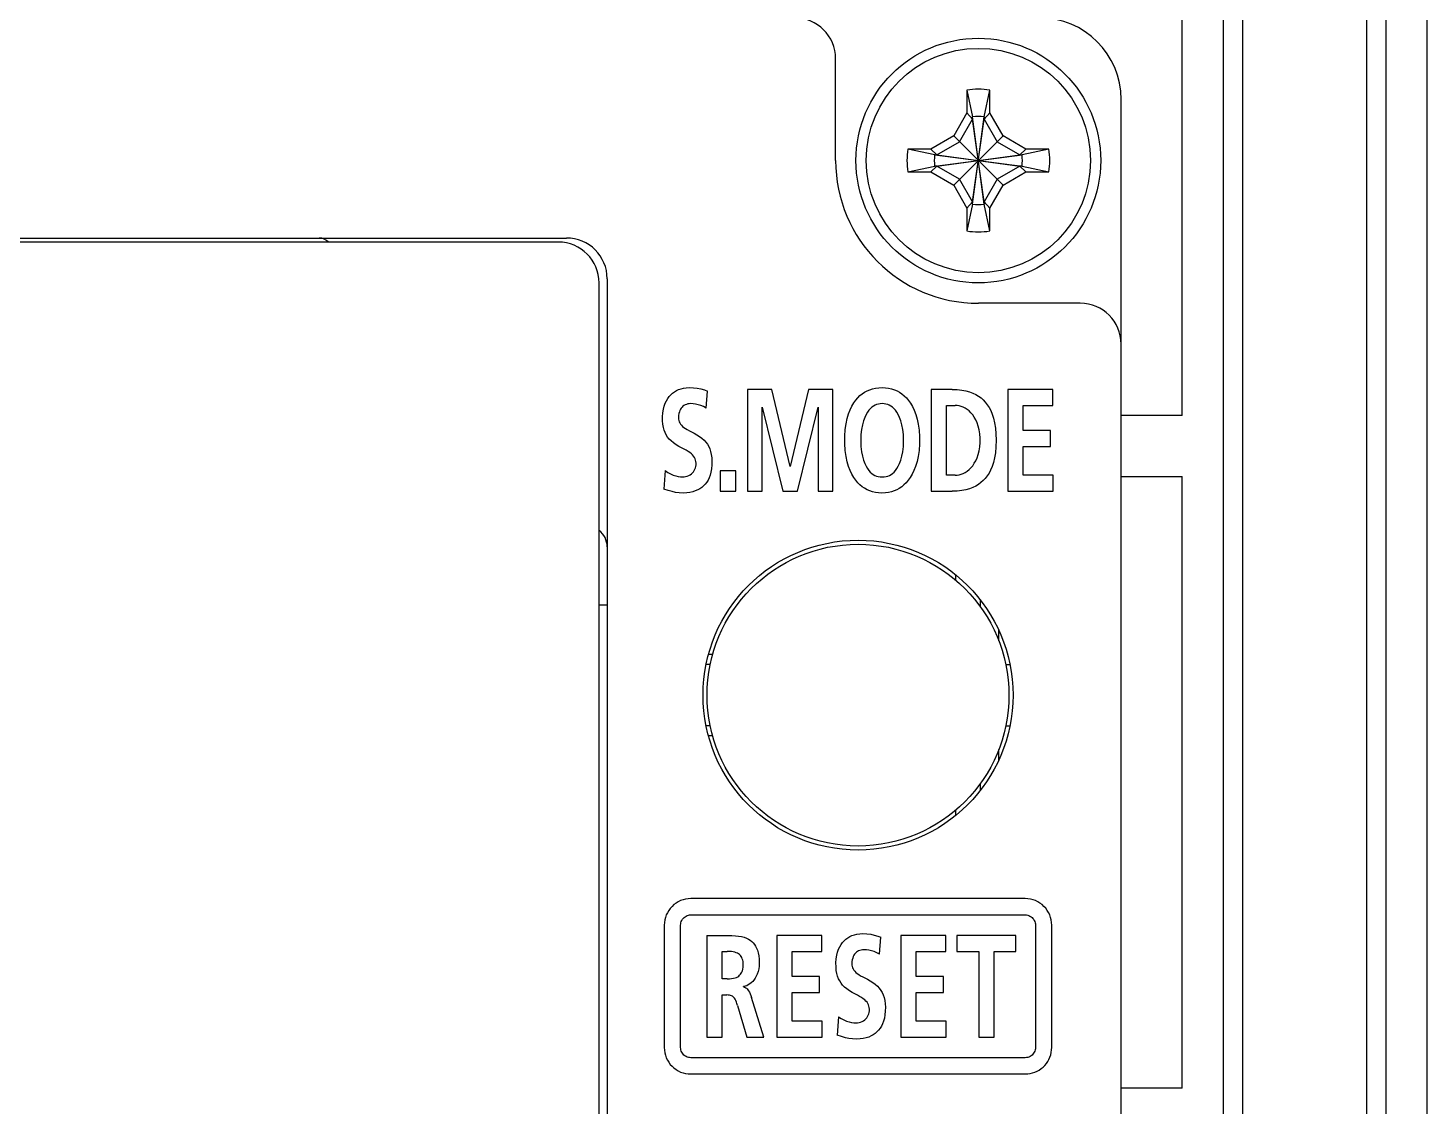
# Model space of a CAD drawing. Extents: x 0 to 563, y 0 to 379.
# Drawn here: x 529.12 to 563.42, y 217.39 to 243.82 of the extents above; entities that cross this region are included whole.
import ezdxf

# ---------------------------------------------------------------- set-up
doc = ezdxf.new("R2010")
doc.units = 0
doc.header["$LTSCALE"] = 32.67
doc.layers.get('0').update_dxf_attribs({"linetype": 'CONTINUOUS'})

msp = doc.modelspace()

# ---------------------------------------------------------------- linework, layer by layer
at = {"color": 7, "linetype": 'CONTINUOUS'}
for p, q in [((563.418, 116.562), (563.418, 251.584)), ((562.418, 117.573), (562.418, 250.573)), ((558.898, 246.573), (558.898, 121.573)), ((561.937, 246.573), (561.937, 121.573)), ((557.418, 234.323), (557.418, 245.073)), ((558.418, 245.073), (558.418, 123.073)), ((548.918, 240.573), (548.918, 243.073)), ((552.138, 242.301), (552.138, 241.741)), ((552.138, 242.301), (552.278, 241.644)), ((552.558, 241.644), (552.698, 242.301)), ((552.698, 241.741), (552.698, 242.301)), ((555.918, 126.073), (555.918, 242.073)), ((552.138, 241.741), (551.813, 241.178)), ((551.958, 241.034), (552.278, 241.588)), ((552.278, 241.588), (552.138, 241.741)), ((552.278, 239.503), (552.558, 241.644)), ((552.278, 241.588), (552.278, 241.644)), ((552.558, 239.503), (552.278, 241.644)), ((552.278, 239.559), (552.558, 241.588)), ((552.558, 239.559), (552.278, 241.588)), ((552.558, 241.588), (552.698, 241.741)), ((552.558, 241.644), (552.558, 241.588)), ((552.558, 241.588), (552.878, 241.034)), ((553.023, 241.178), (552.698, 241.741)), ((551.813, 241.178), (551.25, 240.853)), ((551.813, 239.969), (553.023, 241.178)), ((551.813, 241.178), (553.023, 239.969)), ((553.585, 240.853), (553.023, 241.178)), ((551.25, 240.853), (550.69, 240.853)), ((551.347, 240.713), (550.69, 240.853)), ((551.403, 240.713), (551.25, 240.853)), ((551.403, 240.713), (551.958, 241.034)), ((552.878, 241.034), (553.433, 240.713)), ((553.433, 240.713), (553.585, 240.853)), ((554.145, 240.853), (553.489, 240.713)), ((554.145, 240.853), (553.585, 240.853)), ((551.347, 240.433), (553.489, 240.713)), ((551.347, 240.713), (551.403, 240.713)), ((551.347, 240.713), (553.489, 240.433)), ((551.403, 240.433), (553.433, 240.713)), ((551.403, 240.713), (553.433, 240.433)), ((553.433, 240.713), (553.489, 240.713)), ((550.69, 240.293), (551.347, 240.433)), ((550.69, 240.293), (551.25, 240.293)), ((551.403, 240.433), (551.25, 240.293)), ((551.25, 240.293), (551.813, 239.969)), ((551.403, 240.433), (551.347, 240.433)), ((551.958, 240.113), (551.403, 240.433)), ((552.278, 239.559), (551.958, 240.113)), ((552.878, 240.113), (552.558, 239.559)), ((553.433, 240.433), (552.878, 240.113)), ((553.023, 239.969), (553.585, 240.293)), ((553.489, 240.433), (553.433, 240.433)), ((553.433, 240.433), (553.585, 240.293)), ((553.489, 240.433), (554.145, 240.293)), ((553.585, 240.293), (554.145, 240.293)), ((551.813, 239.969), (552.138, 239.406)), ((552.698, 239.406), (553.023, 239.969)), ((552.278, 239.559), (552.138, 239.406)), ((552.278, 239.503), (552.138, 238.846)), ((552.278, 239.503), (552.278, 239.559)), ((552.558, 239.559), (552.698, 239.406)), ((552.558, 239.559), (552.558, 239.503)), ((552.698, 238.846), (552.558, 239.503)), ((552.138, 239.406), (552.138, 238.846)), ((552.698, 238.846), (552.698, 239.406)), ((410.318, 238.673), (542.318, 238.673)), ((542.118, 238.573), (477.518, 238.573)), ((543.118, 139.073), (543.118, 237.573)), ((543.318, 237.673), (543.318, 139.073)), ((554.918, 237.073), (552.418, 237.073)), ((545.015, 234.932), (545.069, 234.957)), ((545.069, 234.957), (545.128, 234.977)), ((545.128, 234.977), (545.191, 234.992)), ((545.191, 234.992), (545.258, 235.002)), ((545.258, 235.002), (545.33, 235.005)), ((545.33, 235.005), (545.433, 235.001)), ((545.433, 235.001), (545.527, 234.989)), ((545.527, 234.989), (545.617, 234.971)), ((545.617, 234.971), (545.701, 234.946)), ((547.356, 234.962), (546.755, 234.962)), ((546.755, 234.962), (546.755, 232.463)), ((547.801, 233.068), (547.356, 234.962)), ((548.251, 234.962), (547.806, 233.068)), ((548.851, 234.962), (548.251, 234.962)), ((548.851, 232.463), (548.851, 234.962)), ((549.756, 234.953), (549.825, 234.975)), ((549.825, 234.975), (549.898, 234.991)), ((549.898, 234.991), (549.976, 235.001)), ((549.976, 235.001), (550.06, 235.005)), ((550.06, 235.005), (550.142, 235.001)), ((550.142, 235.001), (550.219, 234.991)), ((550.219, 234.991), (550.291, 234.975)), ((550.291, 234.975), (550.359, 234.952)), ((551.774, 234.962), (551.262, 234.962)), ((551.262, 234.962), (551.262, 232.463)), ((551.774, 234.962), (551.899, 234.958)), ((551.899, 234.958), (552.012, 234.945)), ((554.245, 234.962), (553.14, 234.962)), ((553.14, 234.962), (553.14, 232.463)), ((554.245, 234.568), (554.245, 234.962)), ((544.717, 234.553), (544.741, 234.621)), ((544.741, 234.621), (544.769, 234.682)), ((544.769, 234.682), (544.801, 234.737)), ((544.801, 234.737), (544.837, 234.786)), ((544.837, 234.786), (544.876, 234.829)), ((544.876, 234.829), (544.918, 234.868)), ((544.918, 234.868), (544.965, 234.902)), ((544.965, 234.902), (545.015, 234.932)), ((545.701, 234.946), (545.778, 234.916)), ((545.743, 234.504), (545.778, 234.916)), ((549.318, 234.551), (549.364, 234.628)), ((549.364, 234.628), (549.412, 234.696)), ((549.412, 234.696), (549.463, 234.756)), ((549.463, 234.756), (549.516, 234.807)), ((549.516, 234.807), (549.572, 234.853)), ((549.572, 234.853), (549.63, 234.892)), ((549.63, 234.892), (549.691, 234.925)), ((549.691, 234.925), (549.756, 234.953)), ((550.359, 234.952), (550.424, 234.924)), ((550.424, 234.924), (550.485, 234.89)), ((550.485, 234.89), (550.544, 234.851)), ((550.544, 234.851), (550.6, 234.804)), ((550.6, 234.804), (550.654, 234.751)), ((550.654, 234.751), (550.706, 234.69)), ((550.706, 234.69), (550.755, 234.62)), ((550.755, 234.62), (550.801, 234.541)), ((552.012, 234.945), (552.112, 234.926)), ((552.112, 234.926), (552.203, 234.901)), ((552.203, 234.901), (552.284, 234.87)), ((552.284, 234.87), (552.357, 234.835)), ((552.357, 234.835), (552.423, 234.795)), ((552.423, 234.795), (552.483, 234.75)), ((552.483, 234.75), (552.538, 234.701)), ((552.538, 234.701), (552.589, 234.646)), ((552.589, 234.646), (552.636, 234.585)), ((544.677, 234.288), (544.684, 234.385)), ((544.677, 234.193), (544.677, 234.288)), ((544.684, 234.385), (544.698, 234.475)), ((544.698, 234.475), (544.717, 234.553)), ((545.07, 234.318), (545.067, 234.264)), ((545.076, 234.366), (545.07, 234.318)), ((545.087, 234.407), (545.076, 234.366)), ((545.1, 234.444), (545.087, 234.407)), ((545.116, 234.475), (545.1, 234.444)), ((545.134, 234.503), (545.116, 234.475)), ((545.154, 234.527), (545.134, 234.503)), ((545.176, 234.548), (545.154, 234.527)), ((545.201, 234.566), (545.176, 234.548)), ((545.229, 234.581), (545.201, 234.566)), ((545.26, 234.594), (545.229, 234.581)), ((545.292, 234.603), (545.26, 234.594)), ((545.327, 234.609), (545.292, 234.603)), ((545.362, 234.611), (545.327, 234.609)), ((545.422, 234.608), (545.362, 234.611)), ((545.485, 234.6), (545.422, 234.608)), ((545.549, 234.585), (545.485, 234.6)), ((545.614, 234.565), (545.549, 234.585)), ((545.678, 234.538), (545.614, 234.565)), ((545.743, 234.504), (545.678, 234.538)), ((547.114, 234.518), (547.12, 234.525)), ((547.114, 232.463), (547.114, 234.518)), ((547.12, 234.525), (547.624, 232.463)), ((547.983, 232.463), (548.487, 234.525)), ((548.487, 234.525), (548.492, 234.525)), ((548.492, 234.525), (548.492, 232.463)), ((549.204, 234.249), (549.237, 234.363)), ((549.237, 234.363), (549.276, 234.463)), ((549.276, 234.463), (549.318, 234.551)), ((549.632, 234.275), (549.601, 234.192)), ((549.664, 234.344), (549.632, 234.275)), ((549.699, 234.402), (549.664, 234.344)), ((549.734, 234.45), (549.699, 234.402)), ((549.77, 234.49), (549.734, 234.45)), ((549.807, 234.523), (549.77, 234.49)), ((549.845, 234.55), (549.807, 234.523)), ((549.884, 234.572), (549.845, 234.55)), ((549.924, 234.589), (549.884, 234.572)), ((549.967, 234.601), (549.924, 234.589)), ((550.012, 234.608), (549.967, 234.601)), ((550.06, 234.611), (550.012, 234.608)), ((550.108, 234.608), (550.06, 234.611)), ((550.152, 234.601), (550.108, 234.608)), ((550.195, 234.589), (550.152, 234.601)), ((550.235, 234.572), (550.195, 234.589)), ((550.275, 234.55), (550.235, 234.572)), ((550.312, 234.523), (550.275, 234.55)), ((550.349, 234.49), (550.312, 234.523)), ((550.386, 234.45), (550.349, 234.49)), ((550.421, 234.402), (550.386, 234.45)), ((550.455, 234.344), (550.421, 234.402)), ((550.488, 234.274), (550.455, 234.344)), ((550.518, 234.191), (550.488, 234.274)), ((550.801, 234.541), (550.844, 234.451)), ((550.844, 234.451), (550.883, 234.349)), ((550.883, 234.349), (550.917, 234.234)), ((551.638, 234.568), (551.847, 234.568)), ((551.638, 232.857), (551.638, 234.568)), ((551.896, 234.566), (551.847, 234.568)), ((551.946, 234.558), (551.896, 234.566)), ((551.997, 234.544), (551.946, 234.558)), ((552.047, 234.525), (551.997, 234.544)), ((552.096, 234.5), (552.047, 234.525)), ((552.144, 234.469), (552.096, 234.5)), ((552.19, 234.432), (552.144, 234.469)), ((552.236, 234.388), (552.19, 234.432)), ((552.279, 234.337), (552.236, 234.388)), ((552.319, 234.279), (552.279, 234.337)), ((552.355, 234.214), (552.319, 234.279)), ((552.636, 234.585), (552.68, 234.518)), ((552.68, 234.518), (552.72, 234.441)), ((552.72, 234.441), (552.756, 234.355)), ((552.756, 234.355), (552.789, 234.256)), ((553.515, 234.568), (554.245, 234.568)), ((553.515, 233.952), (553.515, 234.568)), ((557.418, 234.323), (555.918, 234.323)), ((544.685, 234.104), (544.677, 234.193)), ((544.698, 234.027), (544.685, 234.104)), ((544.717, 233.96), (544.698, 234.027)), ((544.74, 233.9), (544.717, 233.96)), ((545.067, 234.264), (545.069, 234.231)), ((545.069, 234.231), (545.075, 234.199)), ((545.075, 234.199), (545.084, 234.168)), ((545.084, 234.168), (545.096, 234.138)), ((545.096, 234.138), (545.114, 234.109)), ((545.114, 234.109), (545.137, 234.081)), ((545.137, 234.081), (545.165, 234.054)), ((545.165, 234.054), (545.198, 234.027)), ((545.198, 234.027), (545.237, 234.001)), ((545.237, 234.001), (545.282, 233.974)), ((545.282, 233.974), (545.333, 233.947)), ((545.333, 233.947), (545.453, 233.885)), ((549.144, 233.81), (549.156, 233.974)), ((549.156, 233.974), (549.176, 234.12)), ((549.176, 234.12), (549.204, 234.249)), ((549.553, 233.981), (549.539, 233.851)), ((549.574, 234.094), (549.553, 233.981)), ((549.601, 234.192), (549.574, 234.094)), ((550.545, 234.094), (550.518, 234.191)), ((550.566, 233.98), (550.545, 234.094)), ((550.58, 233.851), (550.566, 233.98)), ((550.917, 234.234), (550.945, 234.104)), ((550.945, 234.104), (550.965, 233.96)), ((550.965, 233.96), (550.975, 233.799)), ((552.388, 234.141), (552.355, 234.214)), ((552.416, 234.06), (552.388, 234.141)), ((552.438, 233.97), (552.416, 234.06)), ((552.454, 233.872), (552.438, 233.97)), ((552.789, 234.256), (552.816, 234.143)), ((552.816, 234.143), (552.837, 234.014)), ((552.837, 234.014), (552.85, 233.869)), ((554.183, 233.952), (553.515, 233.952)), ((554.183, 233.559), (554.183, 233.952)), ((544.767, 233.845), (544.74, 233.9)), ((544.8, 233.793), (544.767, 233.845)), ((544.84, 233.744), (544.8, 233.793)), ((544.887, 233.696), (544.84, 233.744)), ((544.943, 233.649), (544.887, 233.696)), ((545.006, 233.605), (544.943, 233.649)), ((545.074, 233.564), (545.006, 233.605)), ((545.453, 233.885), (545.517, 233.849)), ((545.517, 233.849), (545.581, 233.809)), ((545.581, 233.809), (545.64, 233.764)), ((545.64, 233.764), (545.693, 233.717)), ((545.693, 233.717), (545.738, 233.666)), ((545.738, 233.666), (545.776, 233.614)), ((545.776, 233.614), (545.807, 233.56)), ((549.144, 233.633), (549.144, 233.81)), ((549.155, 233.466), (549.144, 233.633)), ((549.539, 233.851), (549.534, 233.706)), ((549.534, 233.706), (549.54, 233.56)), ((550.579, 233.559), (550.585, 233.705)), ((550.585, 233.705), (550.58, 233.851)), ((550.975, 233.627), (550.963, 233.465)), ((550.975, 233.799), (550.975, 233.627)), ((552.462, 233.767), (552.454, 233.872)), ((552.454, 233.555), (552.462, 233.66)), ((552.462, 233.66), (552.462, 233.767)), ((552.85, 233.869), (552.855, 233.712)), ((552.855, 233.712), (552.85, 233.554)), ((545.141, 233.528), (545.074, 233.564)), ((545.202, 233.496), (545.141, 233.528)), ((545.256, 233.467), (545.202, 233.496)), ((545.304, 233.438), (545.256, 233.467)), ((545.346, 233.41), (545.304, 233.438)), ((545.382, 233.382), (545.346, 233.41)), ((545.412, 233.353), (545.382, 233.382)), ((545.437, 233.324), (545.412, 233.353)), ((545.457, 233.293), (545.437, 233.324)), ((545.473, 233.262), (545.457, 233.293)), ((545.485, 233.227), (545.473, 233.262)), ((545.807, 233.56), (545.833, 233.503)), ((545.833, 233.503), (545.854, 233.439)), ((545.854, 233.439), (545.871, 233.366)), ((545.871, 233.366), (545.883, 233.285)), ((545.883, 233.285), (545.887, 233.198)), ((549.176, 233.318), (549.155, 233.466)), ((549.203, 233.186), (549.176, 233.318)), ((549.54, 233.56), (549.555, 233.431)), ((549.555, 233.431), (549.576, 233.321)), ((549.576, 233.321), (549.602, 233.226)), ((550.517, 233.225), (550.543, 233.32)), ((550.543, 233.32), (550.564, 233.431)), ((550.564, 233.431), (550.579, 233.559)), ((550.943, 233.319), (550.914, 233.189)), ((550.963, 233.465), (550.943, 233.319)), ((552.356, 233.213), (552.389, 233.286)), ((552.389, 233.286), (552.417, 233.367)), ((552.417, 233.367), (552.439, 233.457)), ((552.439, 233.457), (552.454, 233.555)), ((552.815, 233.281), (552.788, 233.167)), ((552.837, 233.409), (552.815, 233.281)), ((552.85, 233.554), (552.837, 233.409)), ((553.515, 233.559), (554.183, 233.559)), ((553.515, 232.857), (553.515, 233.559)), ((544.74, 232.968), (544.705, 232.517)), ((544.74, 232.968), (544.808, 232.923)), ((544.808, 232.923), (544.873, 232.888)), ((545.384, 232.891), (545.411, 232.916)), ((545.411, 232.916), (545.434, 232.943)), ((545.434, 232.943), (545.454, 232.972)), ((545.454, 232.972), (545.47, 233.003)), ((545.47, 233.003), (545.482, 233.036)), ((545.482, 233.036), (545.491, 233.073)), ((545.492, 233.191), (545.485, 233.227)), ((545.491, 233.073), (545.496, 233.112)), ((545.496, 233.152), (545.492, 233.191)), ((545.496, 233.112), (545.496, 233.152)), ((545.863, 232.933), (545.843, 232.86)), ((545.878, 233.016), (545.863, 232.933)), ((545.886, 233.107), (545.878, 233.016)), ((545.887, 233.198), (545.886, 233.107)), ((546.468, 232.965), (546.092, 232.965)), ((546.092, 232.965), (546.092, 232.463)), ((546.468, 232.463), (546.468, 232.965)), ((547.806, 233.068), (547.801, 233.068)), ((549.237, 233.071), (549.203, 233.186)), ((549.276, 232.969), (549.237, 233.071)), ((549.318, 232.879), (549.276, 232.969)), ((549.602, 233.226), (549.632, 233.145)), ((549.632, 233.145), (549.664, 233.078)), ((549.664, 233.078), (549.697, 233.021)), ((549.697, 233.021), (549.731, 232.974)), ((549.731, 232.974), (549.767, 232.934)), ((549.767, 232.934), (549.804, 232.901)), ((549.804, 232.901), (549.841, 232.875)), ((550.278, 232.875), (550.315, 232.901)), ((550.315, 232.901), (550.352, 232.934)), ((550.352, 232.934), (550.388, 232.973)), ((550.388, 232.973), (550.422, 233.021)), ((550.422, 233.021), (550.456, 233.077)), ((550.456, 233.077), (550.487, 233.145)), ((550.487, 233.145), (550.517, 233.225)), ((550.84, 232.971), (550.796, 232.88)), ((550.879, 233.073), (550.84, 232.971)), ((550.914, 233.189), (550.879, 233.073)), ((551.997, 232.882), (552.047, 232.901)), ((552.047, 232.901), (552.096, 232.926)), ((552.096, 232.926), (552.144, 232.957)), ((552.144, 232.957), (552.191, 232.994)), ((552.191, 232.994), (552.236, 233.038)), ((552.236, 233.038), (552.279, 233.09)), ((552.279, 233.09), (552.319, 233.148)), ((552.319, 233.148), (552.356, 233.213)), ((552.679, 232.907), (552.636, 232.839)), ((552.719, 232.983), (552.679, 232.907)), ((552.756, 233.069), (552.719, 232.983)), ((552.788, 233.167), (552.756, 233.069)), ((544.873, 232.888), (544.936, 232.86)), ((544.936, 232.86), (544.998, 232.839)), ((544.998, 232.839), (545.057, 232.825)), ((545.057, 232.825), (545.112, 232.817)), ((545.112, 232.817), (545.164, 232.814)), ((545.164, 232.814), (545.202, 232.816)), ((545.202, 232.816), (545.242, 232.823)), ((545.242, 232.823), (545.281, 232.835)), ((545.281, 232.835), (545.319, 232.85)), ((545.319, 232.85), (545.353, 232.869)), ((545.353, 232.869), (545.384, 232.891)), ((545.638, 232.558), (545.589, 232.524)), ((545.682, 232.596), (545.638, 232.558)), ((545.722, 232.639), (545.682, 232.596)), ((545.759, 232.686), (545.722, 232.639)), ((545.791, 232.738), (545.759, 232.686)), ((545.819, 232.796), (545.791, 232.738)), ((545.843, 232.86), (545.819, 232.796)), ((549.364, 232.801), (549.318, 232.879)), ((549.413, 232.732), (549.364, 232.801)), ((549.463, 232.672), (549.413, 232.732)), ((549.516, 232.62), (549.463, 232.672)), ((549.572, 232.574), (549.516, 232.62)), ((549.63, 232.535), (549.572, 232.574)), ((549.841, 232.875), (549.88, 232.853)), ((549.88, 232.853), (549.921, 232.836)), ((549.921, 232.836), (549.964, 232.824)), ((549.964, 232.824), (550.01, 232.817)), ((550.01, 232.817), (550.06, 232.814)), ((550.06, 232.814), (550.109, 232.817)), ((550.109, 232.817), (550.155, 232.824)), ((550.155, 232.824), (550.198, 232.836)), ((550.198, 232.836), (550.239, 232.853)), ((550.239, 232.853), (550.278, 232.875)), ((550.538, 232.572), (550.479, 232.532)), ((550.594, 232.618), (550.538, 232.572)), ((550.648, 232.671), (550.594, 232.618)), ((550.7, 232.731), (550.648, 232.671)), ((550.75, 232.801), (550.7, 232.731)), ((550.796, 232.88), (550.75, 232.801)), ((551.847, 232.857), (551.638, 232.857)), ((551.847, 232.857), (551.896, 232.86)), ((551.896, 232.86), (551.946, 232.868)), ((551.946, 232.868), (551.997, 232.882)), ((552.282, 232.555), (552.201, 232.524)), ((552.356, 232.59), (552.282, 232.555)), ((552.422, 232.63), (552.356, 232.59)), ((552.482, 232.675), (552.422, 232.63)), ((552.538, 232.724), (552.482, 232.675)), ((552.589, 232.779), (552.538, 232.724)), ((552.636, 232.839), (552.589, 232.779)), ((554.25, 232.857), (553.515, 232.857)), ((554.25, 232.463), (554.25, 232.857)), ((555.918, 232.823), (557.418, 232.823)), ((557.418, 217.823), (557.418, 232.823)), ((544.812, 232.482), (544.705, 232.517)), ((544.908, 232.453), (544.812, 232.482)), ((544.996, 232.435), (544.908, 232.453)), ((545.085, 232.424), (544.996, 232.435)), ((545.185, 232.42), (545.085, 232.424)), ((545.269, 232.424), (545.185, 232.42)), ((545.345, 232.434), (545.269, 232.424)), ((545.415, 232.449), (545.345, 232.434)), ((545.479, 232.47), (545.415, 232.449)), ((545.537, 232.495), (545.479, 232.47)), ((545.589, 232.524), (545.537, 232.495)), ((546.092, 232.463), (546.468, 232.463)), ((546.755, 232.463), (547.114, 232.463)), ((547.624, 232.463), (547.983, 232.463)), ((548.492, 232.463), (548.851, 232.463)), ((549.691, 232.501), (549.63, 232.535)), ((549.755, 232.473), (549.691, 232.501)), ((549.823, 232.451), (549.755, 232.473)), ((549.896, 232.435), (549.823, 232.451)), ((549.973, 232.424), (549.896, 232.435)), ((550.055, 232.42), (549.973, 232.424)), ((550.138, 232.424), (550.055, 232.42)), ((550.214, 232.433), (550.138, 232.424)), ((550.286, 232.449), (550.214, 232.433)), ((550.353, 232.471), (550.286, 232.449)), ((550.418, 232.499), (550.353, 232.471)), ((550.479, 232.532), (550.418, 232.499)), ((551.262, 232.463), (551.774, 232.463)), ((551.899, 232.468), (551.774, 232.463)), ((552.011, 232.48), (551.899, 232.468)), ((552.111, 232.499), (552.011, 232.48)), ((552.201, 232.524), (552.111, 232.499)), ((553.14, 232.463), (554.25, 232.463)), ((551.868, 230.275), (551.868, 230.41)), ((543.318, 229.673), (543.118, 229.673)), ((552.468, 229.623), (552.468, 229.793)), ((552.918, 228.798), (552.918, 229.054)), ((545.911, 228.463), (545.802, 228.463)), ((545.845, 228.213), (545.744, 228.213)), ((553.091, 228.213), (553.192, 228.213)), ((545.845, 226.713), (545.744, 226.713)), ((545.911, 226.463), (545.802, 226.463)), ((553.091, 226.713), (553.192, 226.713)), ((552.918, 225.872), (552.918, 226.129)), ((552.468, 225.134), (552.468, 225.304)), ((551.868, 224.517), (551.868, 224.652)), ((544.908, 222.283), (544.864, 222.235)), ((544.955, 222.326), (544.908, 222.283)), ((545.006, 222.364), (544.955, 222.326)), ((545.061, 222.397), (545.006, 222.364)), ((545.119, 222.424), (545.061, 222.397)), ((545.179, 222.446), (545.119, 222.424)), ((545.241, 222.461), (545.179, 222.446)), ((545.304, 222.47), (545.241, 222.461)), ((545.368, 222.473), (545.304, 222.47)), ((553.568, 222.473), (545.368, 222.473)), ((553.632, 222.47), (553.568, 222.473)), ((553.696, 222.461), (553.632, 222.47)), ((553.758, 222.445), (553.696, 222.461)), ((553.817, 222.424), (553.758, 222.445)), ((553.874, 222.397), (553.817, 222.424)), ((553.929, 222.364), (553.874, 222.397)), ((553.98, 222.326), (553.929, 222.364)), ((554.027, 222.283), (553.98, 222.326)), ((554.07, 222.236), (554.027, 222.283)), ((544.73, 221.95), (544.721, 221.887)), ((544.745, 222.011), (544.73, 221.95)), ((544.766, 222.072), (544.745, 222.011)), ((544.794, 222.129), (544.766, 222.072)), ((544.826, 222.184), (544.794, 222.129)), ((544.864, 222.235), (544.826, 222.184)), ((545.134, 221.912), (545.146, 221.94)), ((545.146, 221.94), (545.162, 221.966)), ((545.162, 221.966), (545.18, 221.989)), ((545.18, 221.989), (545.202, 222.011)), ((545.202, 222.011), (545.226, 222.029)), ((545.226, 222.029), (545.252, 222.045)), ((545.252, 222.045), (545.279, 222.057)), ((545.279, 222.057), (545.308, 222.066)), ((545.308, 222.066), (545.338, 222.072)), ((545.338, 222.072), (545.368, 222.073)), ((545.368, 222.073), (553.568, 222.073)), ((553.568, 222.073), (553.598, 222.072)), ((553.598, 222.072), (553.628, 222.066)), ((553.628, 222.066), (553.656, 222.057)), ((553.656, 222.057), (553.684, 222.045)), ((553.684, 222.045), (553.71, 222.029)), ((553.71, 222.029), (553.734, 222.011)), ((553.734, 222.011), (553.755, 221.989)), ((553.755, 221.989), (553.774, 221.965)), ((553.774, 221.965), (553.789, 221.94)), ((553.789, 221.94), (553.802, 221.912)), ((554.109, 222.184), (554.07, 222.236)), ((554.141, 222.13), (554.109, 222.184)), ((554.168, 222.072), (554.141, 222.13)), ((554.19, 222.013), (554.168, 222.072)), ((554.205, 221.951), (554.19, 222.013)), ((554.214, 221.887), (554.205, 221.951)), ((544.721, 221.887), (544.718, 221.823)), ((544.718, 221.823), (544.718, 218.823)), ((545.118, 221.823), (545.12, 221.853)), ((545.118, 218.823), (545.118, 221.823)), ((545.12, 221.853), (545.125, 221.883)), ((545.125, 221.883), (545.134, 221.912)), ((549.32, 221.567), (549.379, 221.587)), ((549.379, 221.587), (549.442, 221.602)), ((549.442, 221.602), (549.509, 221.611)), ((549.509, 221.611), (549.581, 221.615)), ((549.581, 221.615), (549.683, 221.611)), ((549.683, 221.611), (549.778, 221.599)), ((549.778, 221.599), (549.867, 221.581)), ((549.867, 221.581), (549.951, 221.556)), ((553.802, 221.912), (553.81, 221.883)), ((553.81, 221.883), (553.816, 221.853)), ((553.816, 221.853), (553.818, 221.823)), ((553.818, 221.823), (553.818, 218.823)), ((554.218, 221.823), (554.214, 221.887)), ((554.218, 218.823), (554.218, 221.823)), ((545.758, 221.572), (546.271, 221.572)), ((545.758, 221.572), (545.758, 219.073)), ((546.271, 221.572), (546.37, 221.57)), ((546.37, 221.57), (546.46, 221.565)), ((546.46, 221.565), (546.541, 221.556)), ((546.541, 221.556), (546.613, 221.542)), ((546.613, 221.542), (546.677, 221.525)), ((546.677, 221.525), (546.733, 221.504)), ((546.733, 221.504), (546.782, 221.48)), ((546.782, 221.48), (546.825, 221.453)), ((546.825, 221.453), (546.863, 221.422)), ((546.863, 221.422), (546.897, 221.389)), ((546.897, 221.389), (546.927, 221.351)), ((546.927, 221.351), (546.955, 221.309)), ((546.955, 221.309), (546.979, 221.262)), ((546.979, 221.262), (547.001, 221.207)), ((548.582, 221.572), (547.478, 221.572)), ((547.478, 221.572), (547.478, 219.073)), ((548.582, 221.178), (548.582, 221.572)), ((548.992, 221.231), (549.02, 221.292)), ((549.02, 221.292), (549.052, 221.347)), ((549.052, 221.347), (549.087, 221.396)), ((549.087, 221.396), (549.126, 221.439)), ((549.126, 221.439), (549.169, 221.478)), ((549.169, 221.478), (549.215, 221.512)), ((549.215, 221.512), (549.266, 221.542)), ((549.266, 221.542), (549.32, 221.567)), ((549.951, 221.556), (550.028, 221.526)), ((549.994, 221.114), (550.028, 221.526)), ((551.622, 221.572), (550.518, 221.572)), ((550.518, 221.572), (550.518, 219.073)), ((551.622, 221.178), (551.622, 221.572)), ((553.34, 221.572), (551.892, 221.572)), ((551.892, 221.572), (551.892, 221.178)), ((553.34, 221.178), (553.34, 221.572)), ((546.133, 221.178), (546.256, 221.178)), ((546.133, 220.505), (546.133, 221.178)), ((546.313, 221.177), (546.256, 221.178)), ((546.364, 221.174), (546.313, 221.177)), ((546.409, 221.168), (546.364, 221.174)), ((546.449, 221.159), (546.409, 221.168)), ((546.484, 221.148), (546.449, 221.159)), ((546.515, 221.134), (546.484, 221.148)), ((546.541, 221.118), (546.515, 221.134)), ((546.564, 221.1), (546.541, 221.118)), ((546.584, 221.08), (546.564, 221.1)), ((546.601, 221.057), (546.584, 221.08)), ((546.617, 221.031), (546.601, 221.057)), ((546.63, 221.001), (546.617, 221.031)), ((546.64, 220.967), (546.63, 221.001)), ((546.648, 220.928), (546.64, 220.967)), ((546.652, 220.883), (546.648, 220.928)), ((547.001, 221.207), (547.018, 221.144)), ((547.018, 221.144), (547.032, 221.072)), ((547.032, 221.072), (547.041, 220.989)), ((547.041, 220.989), (547.044, 220.895)), ((547.044, 220.895), (547.041, 220.82)), ((547.853, 221.178), (548.582, 221.178)), ((547.853, 220.562), (547.853, 221.178)), ((548.927, 220.898), (548.934, 220.995)), ((548.928, 220.803), (548.927, 220.898)), ((548.934, 220.995), (548.948, 221.085)), ((548.948, 221.085), (548.968, 221.163)), ((548.968, 221.163), (548.992, 221.231)), ((549.32, 220.928), (549.318, 220.874)), ((549.327, 220.975), (549.32, 220.928)), ((549.337, 221.017), (549.327, 220.975)), ((549.35, 221.054), (549.337, 221.017)), ((549.366, 221.085), (549.35, 221.054)), ((549.384, 221.113), (549.366, 221.085)), ((549.404, 221.137), (549.384, 221.113)), ((549.427, 221.158), (549.404, 221.137)), ((549.452, 221.176), (549.427, 221.158)), ((549.48, 221.191), (549.452, 221.176)), ((549.51, 221.203), (549.48, 221.191)), ((549.543, 221.213), (549.51, 221.203)), ((549.577, 221.219), (549.543, 221.213)), ((549.613, 221.221), (549.577, 221.219)), ((549.673, 221.218), (549.613, 221.221)), ((549.735, 221.21), (549.673, 221.218)), ((549.799, 221.195), (549.735, 221.21)), ((549.864, 221.174), (549.799, 221.195)), ((549.929, 221.148), (549.864, 221.174)), ((549.994, 221.114), (549.929, 221.148)), ((550.893, 221.178), (551.622, 221.178)), ((550.893, 220.562), (550.893, 221.178)), ((551.892, 221.178), (552.429, 221.178)), ((552.429, 221.178), (552.429, 219.073)), ((552.804, 221.178), (553.34, 221.178)), ((552.804, 219.073), (552.804, 221.178)), ((546.487, 220.542), (546.517, 220.558)), ((546.517, 220.558), (546.543, 220.575)), ((546.543, 220.575), (546.566, 220.595)), ((546.566, 220.595), (546.586, 220.617)), ((546.586, 220.617), (546.604, 220.642)), ((546.604, 220.642), (546.619, 220.672)), ((546.619, 220.672), (546.633, 220.706)), ((546.633, 220.706), (546.643, 220.745)), ((546.643, 220.745), (546.65, 220.789)), ((546.65, 220.789), (546.653, 220.836)), ((546.653, 220.836), (546.652, 220.883)), ((546.974, 220.569), (546.947, 220.521)), ((546.997, 220.624), (546.974, 220.569)), ((547.017, 220.684), (546.997, 220.624)), ((547.032, 220.75), (547.017, 220.684)), ((547.041, 220.82), (547.032, 220.75)), ((548.521, 220.562), (547.853, 220.562)), ((548.521, 220.169), (548.521, 220.562)), ((548.935, 220.714), (548.928, 220.803)), ((548.949, 220.637), (548.935, 220.714)), ((548.967, 220.57), (548.949, 220.637)), ((548.99, 220.51), (548.967, 220.57)), ((549.318, 220.874), (549.32, 220.841)), ((549.32, 220.841), (549.325, 220.809)), ((549.325, 220.809), (549.334, 220.778)), ((549.334, 220.778), (549.347, 220.748)), ((549.347, 220.748), (549.365, 220.719)), ((549.365, 220.719), (549.387, 220.691)), ((549.387, 220.691), (549.415, 220.664)), ((549.415, 220.664), (549.449, 220.637)), ((549.449, 220.637), (549.487, 220.611)), ((549.487, 220.611), (549.532, 220.584)), ((549.532, 220.584), (549.583, 220.557)), ((549.583, 220.557), (549.703, 220.495)), ((551.561, 220.562), (550.893, 220.562)), ((551.561, 220.169), (551.561, 220.562)), ((546.256, 220.505), (546.133, 220.505)), ((546.256, 220.505), (546.315, 220.507)), ((546.315, 220.507), (546.366, 220.511)), ((546.366, 220.511), (546.412, 220.519)), ((546.412, 220.519), (546.452, 220.529)), ((546.452, 220.529), (546.487, 220.542)), ((546.699, 220.325), (546.658, 220.316)), ((546.658, 220.308), (546.658, 220.316)), ((546.658, 220.308), (546.675, 220.305)), ((546.675, 220.305), (546.692, 220.299)), ((546.692, 220.299), (546.711, 220.29)), ((546.739, 220.339), (546.699, 220.325)), ((546.711, 220.29), (546.73, 220.277)), ((546.73, 220.277), (546.749, 220.26)), ((546.778, 220.357), (546.739, 220.339)), ((546.749, 220.26), (546.768, 220.238)), ((546.768, 220.238), (546.786, 220.211)), ((546.815, 220.38), (546.778, 220.357)), ((546.786, 220.211), (546.804, 220.178)), ((546.851, 220.408), (546.815, 220.38)), ((546.885, 220.44), (546.851, 220.408)), ((546.917, 220.478), (546.885, 220.44)), ((546.947, 220.521), (546.917, 220.478)), ((549.018, 220.455), (548.99, 220.51)), ((549.051, 220.403), (549.018, 220.455)), ((549.09, 220.354), (549.051, 220.403)), ((549.138, 220.305), (549.09, 220.354)), ((549.193, 220.259), (549.138, 220.305)), ((549.257, 220.215), (549.193, 220.259)), ((549.325, 220.174), (549.257, 220.215)), ((549.703, 220.495), (549.768, 220.459)), ((549.768, 220.459), (549.831, 220.418)), ((549.831, 220.418), (549.891, 220.374)), ((549.891, 220.374), (549.943, 220.327)), ((549.943, 220.327), (549.989, 220.276)), ((549.989, 220.276), (550.026, 220.224)), ((550.026, 220.224), (550.057, 220.17)), ((546.133, 220.111), (546.254, 220.111)), ((546.133, 219.073), (546.133, 220.111)), ((546.286, 220.11), (546.254, 220.111)), ((546.315, 220.107), (546.286, 220.11)), ((546.341, 220.101), (546.315, 220.107)), ((546.365, 220.093), (546.341, 220.101)), ((546.387, 220.081), (546.365, 220.093)), ((546.406, 220.067), (546.387, 220.081)), ((546.425, 220.05), (546.406, 220.067)), ((546.442, 220.029), (546.425, 220.05)), ((546.457, 220.004), (546.442, 220.029)), ((546.472, 219.973), (546.457, 220.004)), ((546.487, 219.937), (546.472, 219.973)), ((546.5, 219.898), (546.487, 219.937)), ((546.513, 219.854), (546.5, 219.898)), ((546.804, 220.178), (546.822, 220.141)), ((546.822, 220.141), (546.839, 220.099)), ((546.839, 220.099), (546.857, 220.051)), ((547.157, 219.073), (546.857, 220.051)), ((547.853, 220.169), (548.521, 220.169)), ((547.853, 219.467), (547.853, 220.169)), ((549.391, 220.138), (549.325, 220.174)), ((549.452, 220.106), (549.391, 220.138)), ((549.507, 220.077), (549.452, 220.106)), ((549.555, 220.048), (549.507, 220.077)), ((549.597, 220.02), (549.555, 220.048)), ((549.633, 219.992), (549.597, 220.02)), ((549.663, 219.963), (549.633, 219.992)), ((549.688, 219.934), (549.663, 219.963)), ((549.708, 219.903), (549.688, 219.934)), ((549.723, 219.871), (549.708, 219.903)), ((549.735, 219.837), (549.723, 219.871)), ((550.057, 220.17), (550.083, 220.113)), ((550.083, 220.113), (550.105, 220.049)), ((550.105, 220.049), (550.122, 219.976)), ((550.122, 219.976), (550.133, 219.895)), ((550.133, 219.895), (550.138, 219.808)), ((550.893, 220.169), (551.561, 220.169)), ((550.893, 219.467), (550.893, 220.169)), ((546.513, 219.854), (546.739, 219.073)), ((548.991, 219.578), (548.956, 219.127)), ((548.991, 219.578), (549.058, 219.533)), ((549.058, 219.533), (549.123, 219.498)), ((549.635, 219.501), (549.662, 219.526)), ((549.662, 219.526), (549.685, 219.553)), ((549.685, 219.553), (549.704, 219.581)), ((549.704, 219.581), (549.72, 219.613)), ((549.72, 219.613), (549.733, 219.646)), ((549.733, 219.646), (549.741, 219.683)), ((549.743, 219.801), (549.735, 219.837)), ((549.741, 219.683), (549.746, 219.722)), ((549.747, 219.762), (549.743, 219.801)), ((549.746, 219.722), (549.747, 219.762)), ((550.113, 219.543), (550.093, 219.47)), ((550.128, 219.626), (550.113, 219.543)), ((550.136, 219.716), (550.128, 219.626)), ((550.138, 219.808), (550.136, 219.716)), ((548.588, 219.467), (547.853, 219.467)), ((548.588, 219.073), (548.588, 219.467)), ((549.123, 219.498), (549.187, 219.47)), ((549.187, 219.47), (549.248, 219.449)), ((549.248, 219.449), (549.307, 219.435)), ((549.307, 219.435), (549.363, 219.427)), ((549.363, 219.427), (549.414, 219.424)), ((549.414, 219.424), (549.453, 219.426)), ((549.453, 219.426), (549.492, 219.433)), ((549.492, 219.433), (549.532, 219.445)), ((549.532, 219.445), (549.569, 219.46)), ((549.569, 219.46), (549.604, 219.479)), ((549.604, 219.479), (549.635, 219.501)), ((549.933, 219.206), (549.888, 219.168)), ((549.973, 219.249), (549.933, 219.206)), ((550.009, 219.296), (549.973, 219.249)), ((550.041, 219.348), (550.009, 219.296)), ((550.069, 219.406), (550.041, 219.348)), ((550.093, 219.47), (550.069, 219.406)), ((551.628, 219.467), (550.893, 219.467)), ((551.628, 219.073), (551.628, 219.467)), ((545.758, 219.073), (546.133, 219.073)), ((546.739, 219.073), (547.157, 219.073)), ((547.478, 219.073), (548.588, 219.073)), ((549.062, 219.092), (548.956, 219.127)), ((549.159, 219.063), (549.062, 219.092)), ((549.246, 219.045), (549.159, 219.063)), ((549.335, 219.034), (549.246, 219.045)), ((549.436, 219.03), (549.335, 219.034)), ((549.519, 219.034), (549.436, 219.03)), ((549.596, 219.044), (549.519, 219.034)), ((549.665, 219.059), (549.596, 219.044)), ((549.729, 219.08), (549.665, 219.059)), ((549.787, 219.105), (549.729, 219.08)), ((549.84, 219.134), (549.787, 219.105)), ((549.888, 219.168), (549.84, 219.134)), ((550.518, 219.073), (551.628, 219.073)), ((552.429, 219.073), (552.804, 219.073)), ((544.718, 218.823), (544.721, 218.759)), ((544.721, 218.759), (544.73, 218.695)), ((544.73, 218.695), (544.746, 218.633)), ((544.746, 218.633), (544.767, 218.573)), ((544.767, 218.573), (544.794, 218.515)), ((544.794, 218.515), (544.827, 218.461)), ((545.12, 218.793), (545.118, 218.823)), ((545.125, 218.763), (545.12, 218.793)), ((545.134, 218.734), (545.125, 218.763)), ((545.146, 218.706), (545.134, 218.734)), ((545.162, 218.681), (545.146, 218.706)), ((545.18, 218.657), (545.162, 218.681)), ((545.201, 218.636), (545.18, 218.657)), ((545.225, 218.618), (545.201, 218.636)), ((545.251, 218.602), (545.225, 218.618)), ((545.279, 218.589), (545.251, 218.602)), ((545.308, 218.58), (545.279, 218.589)), ((545.338, 218.575), (545.308, 218.58)), ((545.368, 218.573), (545.338, 218.575)), ((553.568, 218.573), (545.368, 218.573)), ((553.599, 218.575), (553.568, 218.573)), ((553.628, 218.58), (553.599, 218.575)), ((553.657, 218.589), (553.628, 218.58)), ((553.685, 218.602), (553.657, 218.589)), ((553.71, 218.617), (553.685, 218.602)), ((553.734, 218.636), (553.71, 218.617)), ((553.755, 218.657), (553.734, 218.636)), ((553.773, 218.68), (553.755, 218.657)), ((553.789, 218.706), (553.773, 218.68)), ((553.801, 218.733), (553.789, 218.706)), ((553.81, 218.762), (553.801, 218.733)), ((553.816, 218.793), (553.81, 218.762)), ((553.818, 218.823), (553.816, 218.793)), ((554.119, 218.478), (554.149, 218.53)), ((554.149, 218.53), (554.173, 218.586)), ((554.173, 218.586), (554.193, 218.644)), ((554.193, 218.644), (554.206, 218.703)), ((554.206, 218.703), (554.215, 218.763)), ((554.215, 218.763), (554.218, 218.823)), ((544.827, 218.461), (544.865, 218.41)), ((544.865, 218.41), (544.908, 218.363)), ((544.908, 218.363), (544.955, 218.321)), ((544.955, 218.321), (545.006, 218.282)), ((545.006, 218.282), (545.061, 218.25)), ((545.061, 218.25), (545.119, 218.222)), ((545.119, 218.222), (545.179, 218.201)), ((545.179, 218.201), (545.241, 218.185)), ((545.241, 218.185), (545.304, 218.176)), ((545.304, 218.176), (545.368, 218.173)), ((545.368, 218.173), (553.568, 218.173)), ((553.568, 218.173), (553.63, 218.176)), ((553.63, 218.176), (553.69, 218.184)), ((553.69, 218.184), (553.749, 218.198)), ((553.749, 218.198), (553.806, 218.217)), ((553.806, 218.217), (553.86, 218.241)), ((553.86, 218.241), (553.912, 218.27)), ((553.912, 218.27), (553.96, 218.304)), ((553.96, 218.304), (554.005, 218.342)), ((554.005, 218.342), (554.047, 218.384)), ((554.047, 218.384), (554.085, 218.429)), ((554.085, 218.429), (554.119, 218.478)), ((557.418, 217.823), (555.918, 217.823))]:
    msp.add_line(p, q, dxfattribs=at)
for centre, radius in [((552.418, 240.573), 3), ((552.418, 240.573), 2.75), ((549.468, 227.463), 3.8), ((549.468, 227.463), 3.7)]:
    msp.add_circle(centre, radius, dxfattribs=at)
for centre, radius, start, end in [((547.918, 243.073), 1, 0, 90), ((553.918, 242.073), 2, 0, 90), ((552.418, 240.573), 1.75, 80.7931, 99.2069), ((552.418, 240.572), 1.082, 82.5623, 97.4377), ((552.418, 240.573), 1.75, 170.7931, 189.2069), ((552.418, 240.573), 1.75, 350.7931, 9.2069), ((552.418, 240.573), 3.5, 180, 270), ((552.419, 240.573), 1.082, 172.5623, 187.4377), ((552.416, 240.573), 1.082, 352.5623, 7.4377), ((552.418, 240.575), 1.082, 262.5623, 277.4377), ((552.418, 240.573), 1.75, 260.7931, 279.2069), ((536.26, 238.373), 0.3, 41.8659, 90), ((542.118, 237.573), 1, 0, 90), ((542.318, 237.673), 1, 0, 90), ((554.918, 236.073), 1, 0, 90), ((542.818, 231.103), 0.5, 0, 53.1123)]:
    msp.add_arc(centre, radius, start, end, dxfattribs=at)

doc.saveas('drawing.dxf')
